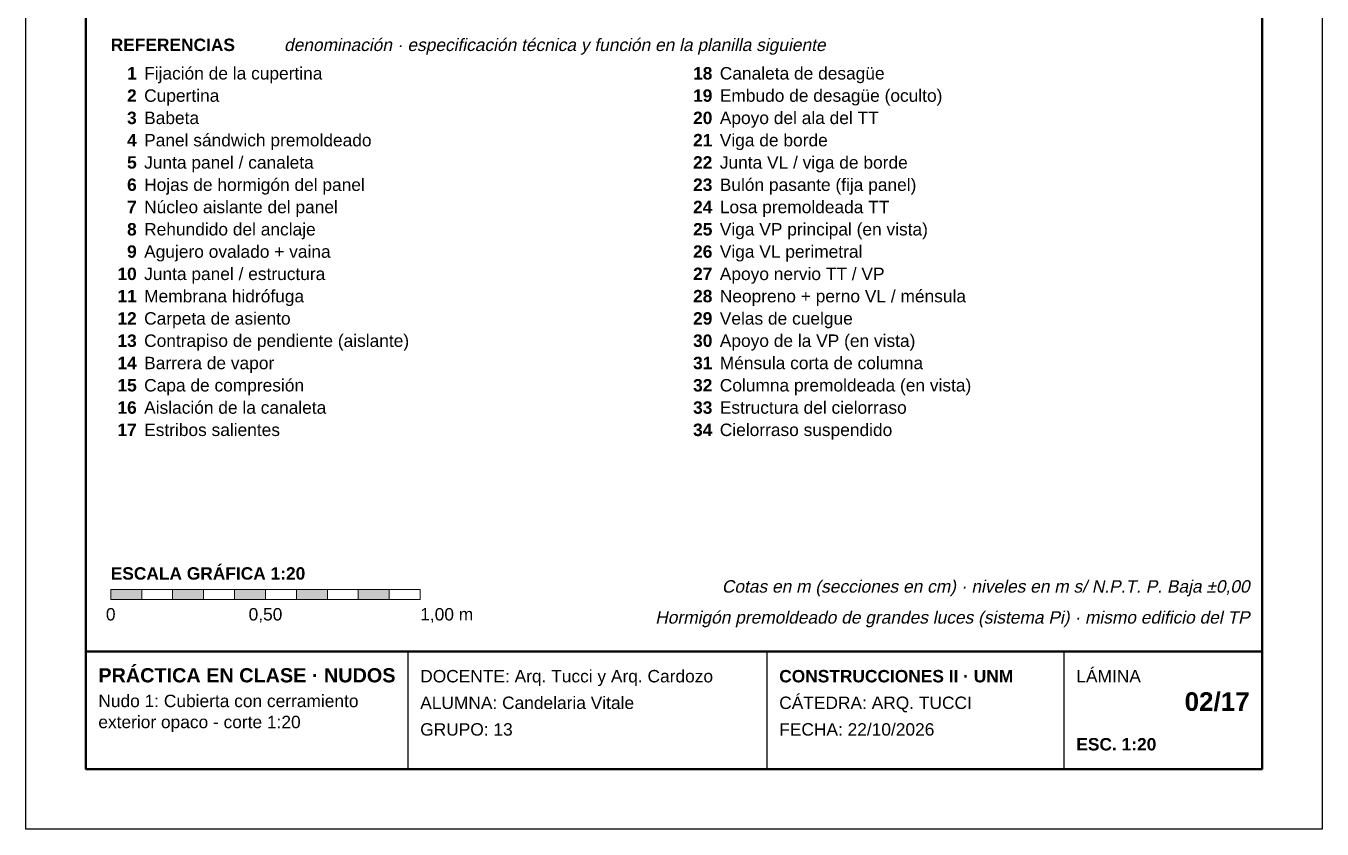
# Model space of a CAD drawing. Header units: millimetres. Extents: x 6 to 4194, y 6 to 5934.
# Drawn here: x 6 to 4194, y 6 to 2601 of the extents above; entities that cross this region are included whole.
import ezdxf
from ezdxf.enums import TextEntityAlignment as Align

# ---------------------------------------------------------------- set-up
doc = ezdxf.new("R2010")
doc.units = ezdxf.units.MM
doc.header["$LTSCALE"] = 20
for name, color, linetype in [('X-MARCO', 7, 'Continuous'), ('X-ROTULO', 7, 'Continuous'), ('X-TEXTOS', 7, 'Continuous')]:
    doc.layers.add(name, color=color, linetype=linetype)
doc.styles.add('ARIAL', font='arial.ttf')
doc.styles.add('ARIAL-B', font='arialbd.ttf')

msp = doc.modelspace()

# ---------------------------------------------------------------- hatches: boundary and pattern name
at = {"layer": 'X-TEXTOS'}
h = msp.add_hatch(color=7, dxfattribs=at)
h.dxf.hatch_style = 1
h.paths.add_polyline_path([(280, 780), (380, 780), (380, 748), (280, 748)])
h = msp.add_hatch(color=7, dxfattribs=at)
h.dxf.hatch_style = 1
h.paths.add_polyline_path([(480, 780), (580, 780), (580, 748), (480, 748)])
h = msp.add_hatch(color=7, dxfattribs=at)
h.dxf.hatch_style = 1
h.paths.add_polyline_path([(680, 780), (780, 780), (780, 748), (680, 748)])
h = msp.add_hatch(color=7, dxfattribs=at)
h.dxf.hatch_style = 1
h.paths.add_polyline_path([(880, 780), (980, 780), (980, 748), (880, 748)])
h = msp.add_hatch(color=7, dxfattribs=at)
h.dxf.hatch_style = 1
h.paths.add_polyline_path([(1080, 780), (1180, 780), (1180, 748), (1080, 748)])

# ---------------------------------------------------------------- linework, layer by layer
at = {"layer": 'X-MARCO', "lineweight": 30}
msp.add_lwpolyline([(6, 5934), (4194, 5934), (4194, 6), (6, 6)], close=True, dxfattribs=at)
at = {"layer": 'X-MARCO', "lineweight": 50}
msp.add_lwpolyline([(200, 5740), (4000, 5740), (4000, 200), (200, 200)], close=True, dxfattribs=at)
at = {"layer": 'X-ROTULO', "lineweight": 50}
msp.add_lwpolyline([(200, 580), (4000, 580), (4000, 200), (200, 200)], close=True, dxfattribs=at)
at = {"layer": 'X-ROTULO', "lineweight": 25}
for points in [[(1240, 580), (1240, 200)], [(2400, 580), (2400, 200)], [(3360, 580), (3360, 200)]]:
    msp.add_lwpolyline(points, dxfattribs=at)
at = {"layer": 'X-TEXTOS', "lineweight": 13}
for points in [[(280, 780), (380, 780), (380, 748), (280, 748)], [(380, 780), (480, 780), (480, 748), (380, 748)], [(480, 780), (580, 780), (580, 748), (480, 748)], [(580, 780), (680, 780), (680, 748), (580, 748)], [(680, 780), (780, 780), (780, 748), (680, 748)], [(780, 780), (880, 780), (880, 748), (780, 748)], [(880, 780), (980, 780), (980, 748), (880, 748)], [(980, 780), (1080, 780), (1080, 748), (980, 748)], [(1080, 780), (1180, 780), (1180, 748), (1080, 748)], [(1180, 780), (1280, 780), (1280, 748), (1180, 748)]]:
    msp.add_lwpolyline(points, close=True, dxfattribs=at)

# ---------------------------------------------------------------- texts
at = {"layer": 'X-ROTULO'}
for s, height, style, p in [('PRÁCTICA EN CLASE · NUDOS', 45.824, 'ARIAL-B', (240, 480)), ('DOCENTE: Arq. Tucci y Arq. Cardozo', 40.096, 'ARIAL', (1280, 480)), ('CONSTRUCCIONES II · UNM', 40.096, 'ARIAL-B', (2440, 480)), ('LÁMINA', 40.1, 'ARIAL', (3400, 480)), ('Nudo 1: Cubierta con cerramiento', 40.096, 'ARIAL', (240, 400)), ('ALUMNA: Candelaria Vitale', 40.096, 'ARIAL', (1280, 394)), ('CÁTEDRA: ARQ. TUCCI', 40.096, 'ARIAL', (2440, 394)), ('exterior opaco - corte 1:20', 40.096, 'ARIAL', (240, 332)), ('GRUPO: 13', 40.1, 'ARIAL', (1280, 308)), ('FECHA: 22/10/2026', 40.096, 'ARIAL', (2440, 308)), ('ESC. 1:20', 40.1, 'ARIAL-B', (3400, 260))]:
    msp.add_text(s, height=height, dxfattribs=dict(at, style=style)).set_placement(p)
at = {"layer": 'X-ROTULO', "style": 'ARIAL-B'}
msp.add_text('02/17', height=60.14, dxfattribs=at).set_placement((3960, 388), align=Align.RIGHT)
at = {"layer": 'X-TEXTOS'}
for s, height, style, p in [('REFERENCIAS', 40.096, 'ARIAL-B', (280, 2520)), ('Fijación de la cupertina', 40.096, 'ARIAL', (388, 2428)), ('Canaleta de desagüe', 40.096, 'ARIAL', (2248, 2428)), ('Cupertina', 40.1, 'ARIAL', (388, 2356)), ('Embudo de desagüe (oculto)', 40.096, 'ARIAL', (2248, 2356)), ('Babeta', 40.1, 'ARIAL', (388, 2284)), ('Apoyo del ala del TT', 40.096, 'ARIAL', (2248, 2284)), ('Panel sándwich premoldeado', 40.096, 'ARIAL', (388, 2212)), ('Viga de borde', 40.096, 'ARIAL', (2248, 2212)), ('Junta panel / canaleta', 40.096, 'ARIAL', (388, 2140)), ('Junta VL / viga de borde', 40.096, 'ARIAL', (2248, 2140)), ('Hojas de hormigón del panel', 40.096, 'ARIAL', (388, 2068)), ('Bulón pasante (fija panel)', 40.096, 'ARIAL', (2248, 2068)), ('Núcleo aislante del panel', 40.096, 'ARIAL', (388, 1996)), ('Losa premoldeada TT', 40.096, 'ARIAL', (2248, 1996)), ('Rehundido del anclaje', 40.096, 'ARIAL', (388, 1924)), ('Viga VP principal (en vista)', 40.096, 'ARIAL', (2248, 1924)), ('Agujero ovalado + vaina', 40.096, 'ARIAL', (388, 1852)), ('Viga VL perimetral', 40.096, 'ARIAL', (2248, 1852)), ('Junta panel / estructura', 40.096, 'ARIAL', (388, 1780)), ('Apoyo nervio TT / VP', 40.096, 'ARIAL', (2248, 1780)), ('Membrana hidrófuga', 40.096, 'ARIAL', (388, 1708)), ('Neopreno + perno VL / ménsula', 40.096, 'ARIAL', (2248, 1708)), ('Carpeta de asiento', 40.096, 'ARIAL', (388, 1636)), ('Velas de cuelgue', 40.096, 'ARIAL', (2248, 1636)), ('Contrapiso de pendiente (aislante)', 40.096, 'ARIAL', (388, 1564)), ('Apoyo de la VP (en vista)', 40.096, 'ARIAL', (2248, 1564)), ('Barrera de vapor', 40.096, 'ARIAL', (388, 1492)), ('Ménsula corta de columna', 40.096, 'ARIAL', (2248, 1492)), ('Capa de compresión', 40.096, 'ARIAL', (388, 1420)), ('Columna premoldeada (en vista)', 40.096, 'ARIAL', (2248, 1420)), ('Aislación de la canaleta', 40.096, 'ARIAL', (388, 1348)), ('Estructura del cielorraso', 40.096, 'ARIAL', (2248, 1348)), ('Estribos salientes', 40.096, 'ARIAL', (388, 1276)), ('Cielorraso suspendido', 40.096, 'ARIAL', (2248, 1276)), ('ESCALA GRÁFICA 1:20', 40.096, 'ARIAL-B', (280, 812)), ('1,00 m', 40.1, 'ARIAL', (1280, 680))]:
    msp.add_text(s, height=height, dxfattribs=dict(at, style=style)).set_placement(p)
at = {"layer": 'X-TEXTOS', "style": 'ARIAL', "oblique": 12}
msp.add_text('denominación · especificación técnica y función en la planilla siguiente', height=40.096, dxfattribs=at).set_placement((840, 2520))
at = {"layer": 'X-TEXTOS', "style": 'ARIAL-B'}
for s, p in [('1', (364, 2428)), ('18', (2224, 2428)), ('2', (364, 2356)), ('19', (2224, 2356)), ('3', (364, 2284)), ('20', (2224, 2284)), ('4', (364, 2212)), ('21', (2224, 2212)), ('5', (364, 2140)), ('22', (2224, 2140)), ('6', (364, 2068)), ('23', (2224, 2068)), ('7', (364, 1996)), ('24', (2224, 1996)), ('8', (364, 1924)), ('25', (2224, 1924)), ('9', (364, 1852)), ('26', (2224, 1852)), ('10', (364, 1780)), ('27', (2224, 1780)), ('11', (364, 1708)), ('28', (2224, 1708)), ('12', (364, 1636)), ('29', (2224, 1636)), ('13', (364, 1564)), ('30', (2224, 1564)), ('14', (364, 1492)), ('31', (2224, 1492)), ('15', (364, 1420)), ('32', (2224, 1420)), ('16', (364, 1348)), ('33', (2224, 1348)), ('17', (364, 1276)), ('34', (2224, 1276))]:
    msp.add_text(s, height=40.1, dxfattribs=at).set_placement(p, align=Align.RIGHT)
at = {"layer": 'X-TEXTOS', "style": 'ARIAL', "oblique": 12}
for s, p in [('Cotas en m (secciones en cm) · niveles en m s/ N.P.T. P. Baja ±0,00', (3960, 770)), ('Hormigón premoldeado de grandes luces (sistema Pi) · mismo edificio del TP', (3960, 670))]:
    msp.add_text(s, height=40.096, dxfattribs=at).set_placement(p, align=Align.RIGHT)
at = {"layer": 'X-TEXTOS', "style": 'ARIAL'}
for s, p in [('0', (280, 680)), ('0,50', (780, 680))]:
    msp.add_text(s, height=40.1, dxfattribs=at).set_placement(p, align=Align.CENTER)

doc.saveas('drawing.dxf')
